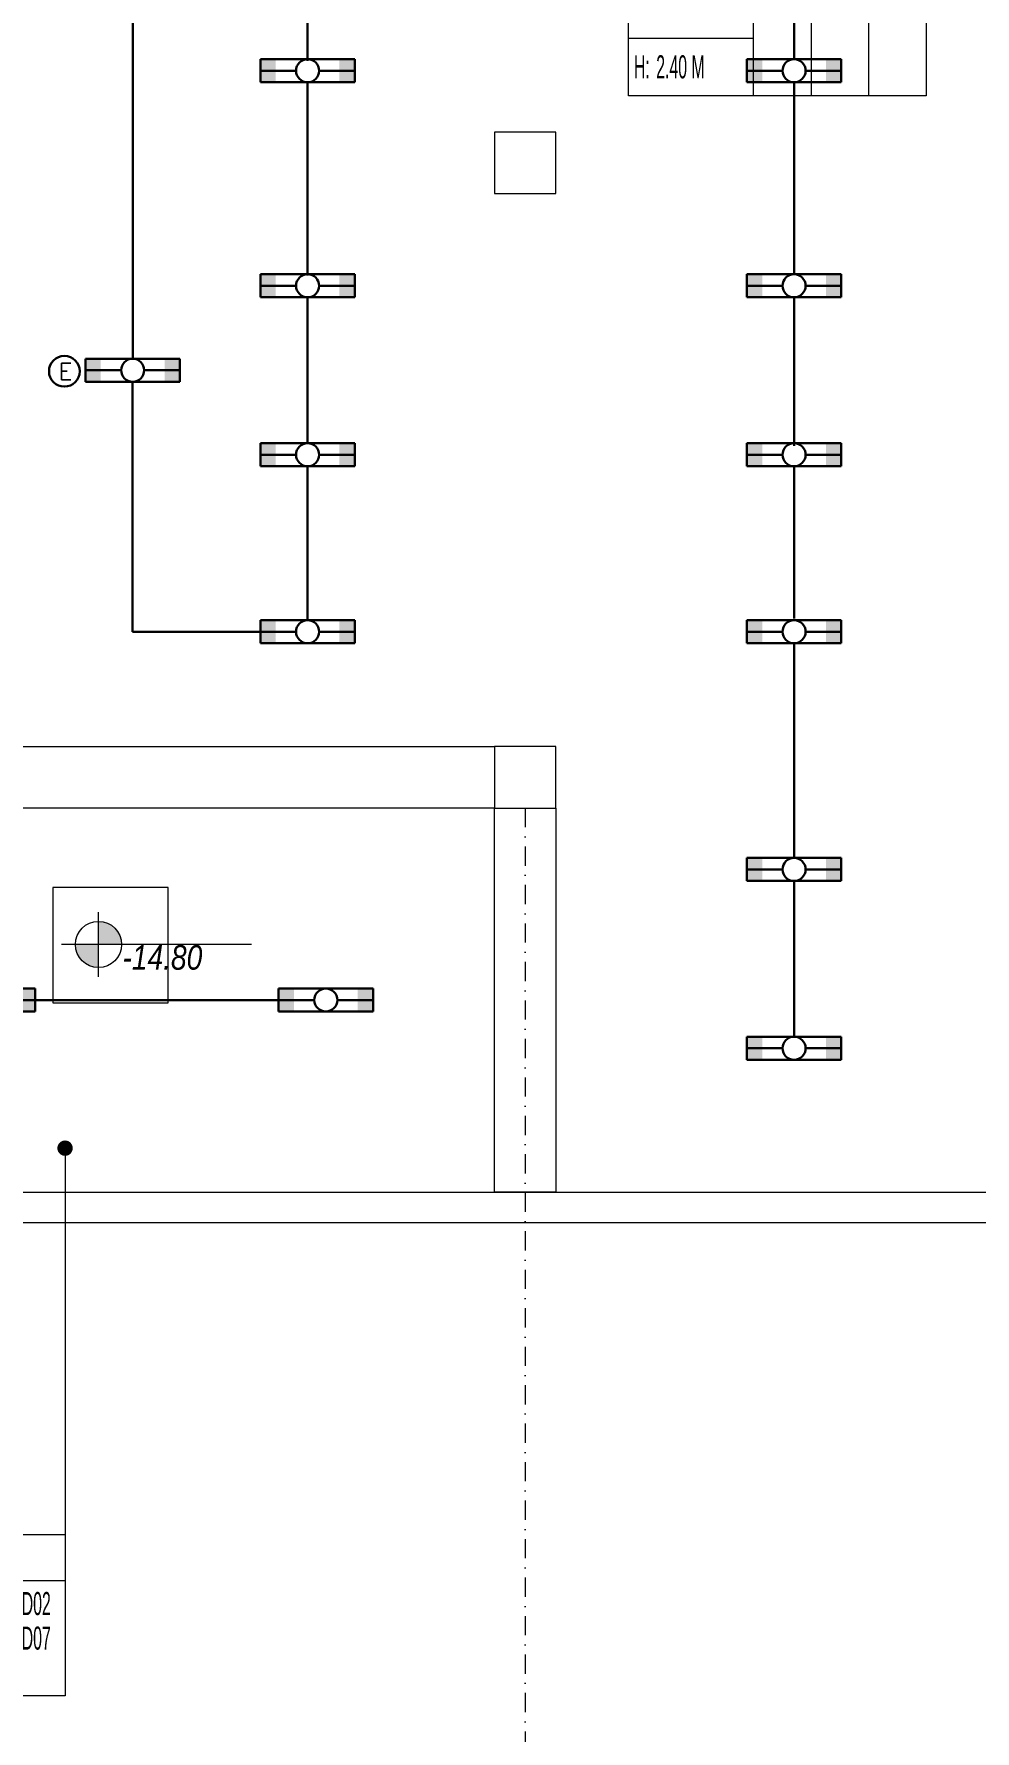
# Model space of a CAD drawing. Header units: metres. Extents: x -13316 to 152404, y -3899 to 30226.
# Drawn here: x 9560 to 10786, y -882 to 1328 of the extents above; entities that cross this region are included whole.
import ezdxf
from ezdxf.enums import TextEntityAlignment as Align

# ---------------------------------------------------------------- set-up
doc = ezdxf.new("R2010")
doc.units = ezdxf.units.M
doc.header["$LTSCALE"] = 100
doc.header["$MEASUREMENT"] = 0
doc.linetypes.add('DASHDOT2', pattern=[0.5, 0.25, -0.125, 0, -0.125])
doc.layers.get('0').update_dxf_attribs({"color": 9, "lineweight": 9})
for name, color, linetype, lineweight in [('00', 9, 'Continuous', 9), ('01', 9, 'Continuous', 9), ('06D', 9, 'Continuous', 9), ('21', 9, 'Continuous', 9), ('21_mahal200', 9, 'Continuous', 9), ('24', 9, 'DASHDOT2', 9), ('E-2x36 W SIVAÜSTÜ FLUORESAN ARMATÜR (ETANŞ)', 7, 'Continuous', 30), ('E-ACİL AYDINLATMA KİTİ', 7, 'Continuous', 30), ('E-KABLO', 7, 'Continuous', 30)]:
    doc.layers.add(name, color=color, linetype=linetype, lineweight=lineweight)
doc.styles.add('Arial', font='arial.ttf', dxfattribs={"height": 2.5})
doc.styles.add('E-YAZI', font='txttw.shx')
doc.styles.add('MuuM_TEXT-ITALIC', font='ARIALNI.TTF')
doc.styles.add('MuuM_TEXT-STANDART', font='ARIALN.TTF')
doc.dimstyles.new('MuuM_DIM200', dxfattribs={"dimscale": 20, "dimtxt": 2, "dimasz": 1, "dimexe": 1, "dimexo": 1, "dimgap": 1, "dimtad": 1, "dimdec": 1, "dimrnd": 0.5, "dimdsep": 46, "dimtxsty": 'MuuM_TEXT-STANDART', "dimblk": 'ARCHTICK', "dimcen": 0, "dimdle": 0.15, "dimclrd": 256, "dimclre": 256, "dimclrt": 256, "dimadec": 0, "dimazin": 0, "dimtfac": 5, "dimtdec": 1, "dimtix": 1, "dimtmove": 2, "dimatfit": 3, "dimldrblk": 'DOT', "dimfxl": 3, "dimfxlon": 1, "dimtolj": 1, "dimlwd": -1, "dimlwe": -1, "dimarcsym": 0})

# ---------------------------------------------------------------- blocks, each defined once
blk = doc.blocks.new('p-akslar_yeni')
at = {"layer": '24'}
blk.add_lwpolyline([(16295, -8575), (16295, -11897.2)], dxfattribs=at)
blk = doc.blocks.new('100_2x36 W SIVAÜSTÜ FLUORESAN ARMATÜR (ETANŞ)')
at = {"layer": 'E-2x36 W SIVAÜSTÜ FLUORESAN ARMATÜR (ETANŞ)', "color": 4}
for p, q in [((-6.15, 1.5), (6.15, 1.5)), ((-6.15, 1.5), (-6.15, -1.5)), ((-1.5, 0), (-6.15, 0)), ((1.5, 0), (6.15, 0)), ((6.15, 1.5), (6.15, -1.5)), ((-6.15, -1.5), (6.15, -1.5))]:
    blk.add_line(p, q, dxfattribs=at)
blk.add_circle((0, 0), 1.5, dxfattribs=at)
for points in [[(-4.15, 1.5), (-4.15, -1.5), (-6.15, 1.5), (-6.15, -1.5)], [(4.15, 1.5), (4.15, -1.5), (6.15, 1.5), (6.15, -1.5)]]:
    blk.add_solid(points, dxfattribs=at)
blk = doc.blocks.new('100_ACİL AYDINLATMA KİTİ')
at = {"layer": 'E-ACİL AYDINLATMA KİTİ', "color": 3}
blk.add_circle((0, 0), 1.25, dxfattribs=at)
at = {"layer": 'E-ACİL AYDINLATMA KİTİ', "color": 3, "style": 'E-YAZI'}
blk.add_text('E', height=1.34, dxfattribs=at).set_placement((-0.45, -0.69))
blk = doc.blocks.new('p-kolon_80x80')
blk.add_lwpolyline([(-40, -40), (40, -40), (40, 40), (-40, 40)], close=True)
blk = doc.blocks.new('2.bod.sitatik')
at = {"layer": '01'}
blk.add_lwpolyline([(9840, -8630), (9920, -8630), (9920, -8550), (9840, -8550)], close=True, dxfattribs=at)
blk.add_blockref('p-kolon_80x80', (9880, -7790), dxfattribs=at)
blk = doc.blocks.new('P-KURANGLEZ')
at = {"layer": '01'}
blk.add_lwpolyline([(7525, -500), (12385, -500), (12385, -5), (12385, 0), (12425, 0), (12425, -540), (7525, -540)], close=True, dxfattribs=at)
blk = doc.blocks.new('0_elevationtarget-p-bk')
h = blk.add_hatch(color=250)
h.paths.add_polyline_path([(1.88, 0, 0.414214), (0, 1.88), (0, 0)])
h.paths.add_polyline_path([(0, 0), (-1.88, 0, 0.414214), (0, -1.88)])
blk.add_line((0, -2.62), (0, 2.62))
blk.add_lwpolyline([(12.45, 0), (-3, 0)])
blk.add_circle((0, 0), 1.88)
at = {"style": 'Arial'}
blk.add_attdef('BITMISKOT', text='', height=2, dxfattribs=at).set_placement((4.5, 0), align=Align.BOTTOM_LEFT)
at = {"style": 'MuuM_TEXT-ITALIC'}
blk.add_attdef('FINISHINGFLOORLEVEL', text='', height=2, dxfattribs=at).set_placement((4.5, -0.59), align=Align.TOP_LEFT)
blk = doc.blocks.new('0_roomno2')
blk.add_lwpolyline([(19.38, -10.5), (0, -10.5), (0, 0), (19.38, 0)], close=True)
for points in [[(0, -3), (19.38, -3)], [(8.12, -3), (8.12, -10.5)], [(11.88, -3), (11.88, -10.5)], [(15.62, -3), (15.62, -10.5)], [(0, -6.75), (8.12, -6.75)]]:
    blk.add_lwpolyline(points)
at = {"style": 'MuuM_TEXT-STANDART', "width": 0.6}
blk.add_text('H:', height=1.5, dxfattribs=at).set_placement((0.35, -8.61), align=Align.MIDDLE_LEFT)
at = {"style": 'Arial'}
blk.add_attdef('ODANO', (0, 1.17), '', height=2, dxfattribs=at)
blk.add_attdef('MEKANADI', text='', height=2, dxfattribs=at).set_placement((0.35, -3), align=Align.BOTTOM_LEFT)
at = {"style": 'MuuM_TEXT-STANDART', "width": 0.6}
for tag, p in [('M2', (0.35, -4.88)), ('TEMIZTAVANYUKSEKLIGI', (1.8, -8.61))]:
    blk.add_attdef(tag, text='', height=1.5, dxfattribs=at).set_placement(p, align=Align.MIDDLE_LEFT)
for tag, p in [('YER01', (10, -4.5)), ('TAVAN01', (13.75, -4.5)), ('DUVAR01', (17.5, -4.5)), ('YER02', (10, -6.75)), ('TAVAN02', (13.75, -6.75)), ('DUVAR02', (17.5, -6.75)), ('YER03', (10, -9)), ('TAVAN03', (13.75, -9)), ('DUVAR03', (17.5, -9))]:
    blk.add_attdef(tag, text='', height=1.5, dxfattribs=at).set_placement(p, align=Align.MIDDLE_CENTER)
blk = doc.blocks.new('_ArchTick')
at = {"color": 0, "linetype": 'ByBlock', "const_width": 0.15}
blk.add_lwpolyline([(-0.5, -0.5), (0.5, 0.5)], dxfattribs=at)
blk = doc.blocks.new('_Dot')
at = {"color": 0, "linetype": 'ByBlock', "lineweight": -2}
blk.add_line((-0.5, 0), (-1, 0), dxfattribs=at)
at = {"color": 0, "linetype": 'ByBlock', "const_width": 0.5}
blk.add_lwpolyline([(-0.25, 0, 1), (0.25, 0, 1)], format="xyb", close=True, dxfattribs=at)
blk = doc.blocks.new('2.bod.Mimari')
at = {"layer": '00'}
for points in [[(9220, -8550), (9840, -8550), (9840, -8630), (9220, -8630), (9220, -8550)], [(9920, -8630), (9920, -9130), (9840, -9130), (9840, -8630), (9915, -8630)]]:
    blk.add_lwpolyline(points, dxfattribs=at)
at = {"layer": '06D'}
blk.add_lwpolyline([(9265, -8883.51), (9415, -8883.51), (9415, -8733.51), (9265, -8733.51)], close=True, dxfattribs=at)
at = {"layer": '01'}
blk.add_blockref('P-KURANGLEZ', (0, -8630), dxfattribs=at)
at = {"layer": '21'}
ref = blk.add_blockref('0_elevationtarget-p-bk', (9324.43, -8807.68), dxfattribs=dict(at, xscale=16, yscale=16, zscale=16))
ref.add_attrib('FINISHINGFLOORLEVEL', '-14.80', dxfattribs={"layer": '0', "height": 32, "style": 'MuuM_TEXT-ITALIC'}).set_placement((9355.64, -8808.51), align=Align.TOP_LEFT)
at = {"layer": '21_mahal200'}
ref = blk.add_blockref('0_roomno2', (10014.53, -7492.74), dxfattribs=dict(at, xscale=20, yscale=20, zscale=20))
ref.add_attrib('ODANO', 'B2-25', (10014.53, -7469.34), dxfattribs={"layer": '0', "height": 40, "style": 'Arial'})
ref.add_attrib('MEKANADI', 'SIĞINAK', dxfattribs={"layer": '0', "height": 40, "style": 'Arial'}).set_placement((10021.53, -7552.74), align=Align.BOTTOM_LEFT)
ref.add_attrib('M2', '###### m2', dxfattribs={"layer": '0', "height": 30, "style": 'MuuM_TEXT-STANDART', "width": 0.6}).set_placement((10021.53, -7590.24), align=Align.MIDDLE_LEFT)
ref.add_attrib('TEMIZTAVANYUKSEKLIGI', '2.40 M', dxfattribs={"layer": '0', "height": 30, "style": 'MuuM_TEXT-STANDART', "width": 0.6}).set_placement((10050.53, -7664.9), align=Align.MIDDLE_LEFT)
ref.add_attrib('YER01', 'Y04', dxfattribs={"layer": '0', "height": 30, "style": 'MuuM_TEXT-STANDART', "width": 0.6}).set_placement((10214.53, -7582.74), align=Align.MIDDLE_CENTER)
ref.add_attrib('TAVAN01', 'T09', dxfattribs={"layer": '0', "height": 30, "style": 'MuuM_TEXT-STANDART', "width": 0.6}).set_placement((10289.53, -7582.74), align=Align.MIDDLE_CENTER)
ref.add_attrib('DUVAR01', 'D07', dxfattribs={"layer": '0', "height": 30, "style": 'MuuM_TEXT-STANDART', "width": 0.6}).set_placement((10364.53, -7582.74), align=Align.MIDDLE_CENTER)
ref = blk.add_blockref('0_roomno2', (8893.39, -9575.88), dxfattribs=dict(at, xscale=20, yscale=20, zscale=20))
ref.add_attrib('ODANO', 'B2-65', (8893.39, -9552.48), dxfattribs={"layer": '0', "height": 40, "style": 'Arial'})
ref.add_attrib('MEKANADI', 'TEKNİK HACİM', dxfattribs={"layer": '0', "height": 40, "style": 'Arial', "width": 0.6}).set_placement((8900.39, -9635.88), align=Align.BOTTOM_LEFT)
ref.add_attrib('M2', '##### m2', dxfattribs={"layer": '0', "height": 30, "style": 'MuuM_TEXT-STANDART', "width": 0.6}).set_placement((8900.39, -9673.38), align=Align.MIDDLE_LEFT)
ref.add_attrib('TEMIZTAVANYUKSEKLIGI', '5.40 M', dxfattribs={"layer": '0', "height": 30, "style": 'MuuM_TEXT-STANDART', "width": 0.6}).set_placement((8929.39, -9748.04), align=Align.MIDDLE_LEFT)
ref.add_attrib('YER01', 'Y04', dxfattribs={"layer": '0', "height": 30, "style": 'MuuM_TEXT-STANDART', "width": 0.6}).set_placement((9093.39, -9665.88), align=Align.MIDDLE_CENTER)
ref.add_attrib('TAVAN01', 'T09', dxfattribs={"layer": '0', "height": 30, "style": 'MuuM_TEXT-STANDART', "width": 0.6}).set_placement((9168.39, -9665.88), align=Align.MIDDLE_CENTER)
ref.add_attrib('DUVAR01', 'D02', dxfattribs={"layer": '0', "height": 30, "style": 'MuuM_TEXT-STANDART', "width": 0.6}).set_placement((9243.39, -9665.88), align=Align.MIDDLE_CENTER)
ref.add_attrib('DUVAR02', 'D07', dxfattribs={"layer": '0', "height": 30, "style": 'MuuM_TEXT-STANDART', "width": 0.6}).set_placement((9243.39, -9710.88), align=Align.MIDDLE_CENTER)
blk.add_leader([(9280.89, -9072.91), (9280.89, -9575.88)], dimstyle='MuuM_DIM200', override={"dimasz": 1, "dimfxl": 10}, dxfattribs=at)

msp = doc.modelspace()

# ---------------------------------------------------------------- linework, layer by layer
at = {"layer": 'E-KABLO', "color": 6}
for p, q in [((9916.67, 1545), (9916.67, 1292.89)), ((10550, 1545), (10550, 1293.89)), ((9688.95, 905), (9688.95, 1405)), ((9916.67, 1265), (9916.67, 1013.33)), ((10550, 1265), (10550, 1015.04)), ((9916.67, 795), (9916.67, 983.97)), ((10550, 985), (10550, 791.69)), ((9688.72, 549.51), (9688.72, 875)), ((9916.67, 765), (9916.67, 564.14)), ((10550, 765), (10550, 566.91)), ((9855.17, 549.51), (9688.72, 549.51)), ((10550, 534.51), (10550, 254.14)), ((10550, 225), (10550, 23.49)), ((9879.2, 70), (9560.8, 70))]:
    msp.add_line(p, q, dxfattribs=at)

# ---------------------------------------------------------------- block references
for name in ['2.bod.sitatik', '2.bod.Mimari']:
    msp.add_blockref(name, (320, 8950))
at = {"layer": '24'}
msp.add_blockref('p-akslar_yeni', (-6095, 8895), dxfattribs=at)
at = {"layer": 'E-2x36 W SIVAÜSTÜ FLUORESAN ARMATÜR (ETANŞ)', "xscale": 10, "yscale": 10, "zscale": 10, "rotation": 180}
for p in [(9916.67, 1280), (10550, 1280), (9916.67, 1000), (10550, 1000), (9688.95, 890), (9916.67, 780), (10550, 780), (9916.67, 549.51), (10550, 549.51), (10550, 240), (9500.62, 70), (9940.39, 70), (10550, 7.18)]:
    msp.add_blockref('100_2x36 W SIVAÜSTÜ FLUORESAN ARMATÜR (ETANŞ)', p, dxfattribs=at)
at = {"layer": 'E-ACİL AYDINLATMA KİTİ', "xscale": 16, "yscale": 16, "zscale": 16}
msp.add_blockref('100_ACİL AYDINLATMA KİTİ', (9600, 888.7), dxfattribs=at)

doc.saveas('drawing.dxf')
